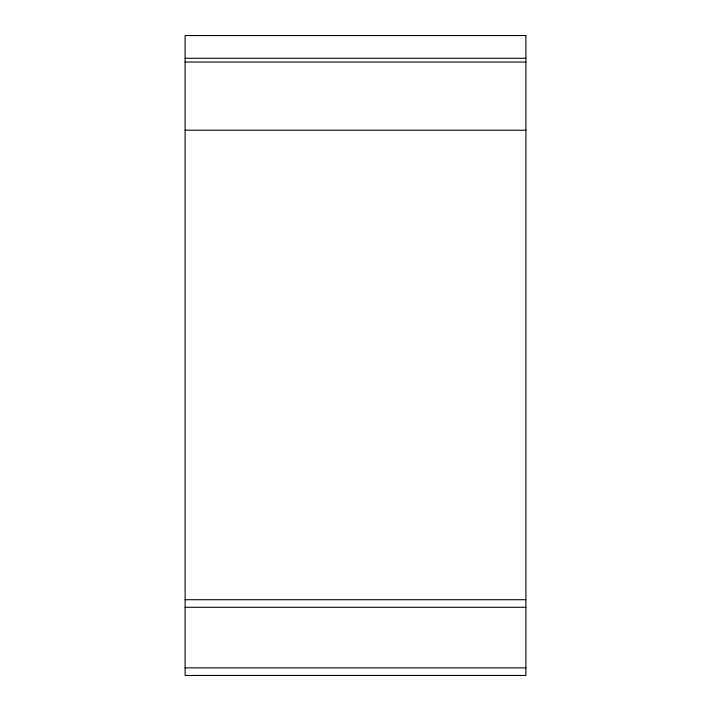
<?xml version="1.0" encoding="UTF-8"?>
<svg xmlns="http://www.w3.org/2000/svg" width="711" height="711" viewBox="0 0 711 711"><rect width="100%" height="100%" fill="white"/><g stroke="black" fill="none" stroke-linecap="round" stroke-linejoin="round"><path stroke-width="1.07" d="M185.109 58.266L525.891 58.266M185.109 62.053L525.891 62.053M185.109 130.211L525.891 130.211M185.109 599.72L525.891 599.72M185.109 607.292L525.891 607.292M185.109 667.878L525.891 667.878M525.891 35.55L185.109 35.55L185.109 675.45L525.891 675.45L525.891 35.55"/></g></svg>
